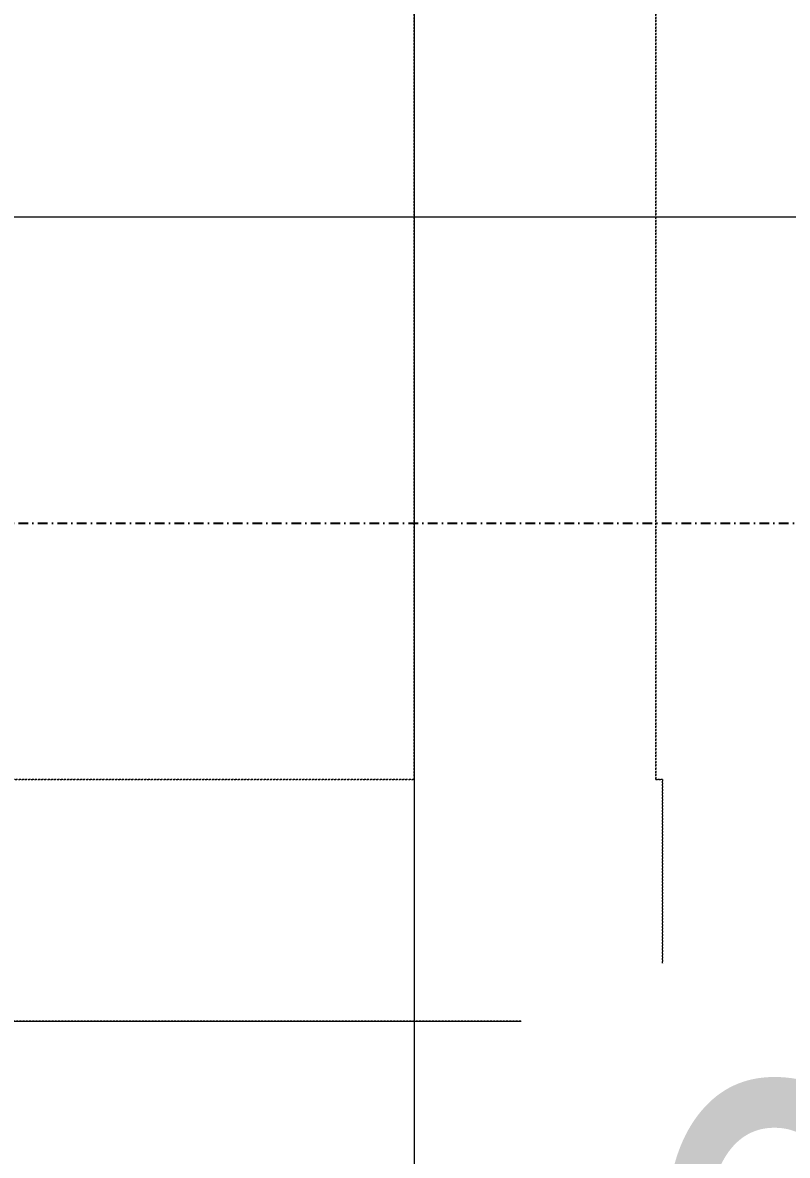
# Model space of a CAD drawing. Header units: millimetres. Extents: x 2179 to 48742, y 3478 to 161002.
# Drawn here: x 38474 to 38949, y 152698 to 153401 of the extents above; entities that cross this region are included whole.
import ezdxf

# ---------------------------------------------------------------- set-up
doc = ezdxf.new("R2010")
doc.units = ezdxf.units.MM
doc.linetypes.add('1_Čerchovaná 6_0mm', pattern=[12, 6, -3, 0, -3])
doc.linetypes.add('3_Čárkovaná 1_0mm', pattern=[2, 1, -1])
doc.layers.add('A-DETL-2', color=7, linetype='Continuous', lineweight=9, true_color=0x804000)
doc.layers.add('S-GRID-1', color=9, linetype='1_Čerchovaná 6_0mm', lineweight=25, true_color=0x808080)
for name, color, linetype, lineweight in [('A-DETL-MBND', 7, '3_Čárkovaná 1_0mm', 9), ('A-FLOR', 7, 'Continuous', 9), ('G-ANNO-DIMS-1', 7, 'Continuous', 25)]:
    doc.layers.add(name, color=color, linetype=linetype, lineweight=lineweight)
doc.styles.add('Arial_1', font='arial.ttf', dxfattribs={"width": 0.7, "height": 300})

msp = doc.modelspace()

# ---------------------------------------------------------------- linework, layer by layer
at = {"layer": 'A-DETL-2'}
msp.add_line((39397.28, 153280.39), (35077.28, 153280.39), dxfattribs=at)
at = {"layer": 'A-DETL-MBND'}
for p, q in [((38867.28, 154026.78), (38867.28, 152931.37)), ((38867.28, 152931.37), (38867.28, 154026.78)), ((38717.28, 153876.78), (38717.28, 152931.37)), ((38717.28, 152931.37), (38717.28, 153876.78)), ((38717.28, 152931.37), (38189.78, 152931.37)), ((38189.78, 152931.37), (38717.28, 152931.37)), ((38871.53, 152931.37), (38867.28, 152931.37)), ((38867.28, 152931.37), (38871.53, 152931.37)), ((38871.53, 152931.37), (38871.53, 152781.37)), ((38871.53, 152781.37), (38871.53, 152931.37)), ((38871.53, 152781.37), (38189.78, 152781.37)), ((38189.78, 152781.37), (38871.53, 152781.37))]:
    msp.add_line(p, q, dxfattribs=at)
at = {"layer": 'A-FLOR'}
for p, q in [((38717.28, 153876.78), (38717.28, 124914.39)), ((38233.09, 152781.37), (38933.09, 152781.37)), ((38933.09, 152781.37), (38933.09, 150781.37))]:
    msp.add_line(p, q, dxfattribs=at)
at = {"layer": 'S-GRID-1'}
msp.add_line((15251.91, 153090.39), (41989.24, 153090.39), dxfattribs=at)

# ---------------------------------------------------------------- next in the draw order: texts
at = {"layer": 'G-ANNO-DIMS-1', "insert": (38858.93, 152742.22), "char_height": 300, "width": 819.0301, "attachment_point": 1, "line_spacing_factor": 0.941778, "style": 'Arial_1', "bg_fill": 3, "box_fill_scale": 1.25, "bg_fill_color": 256, "bg_fill_true_color": 13158600, "bg_fill_transparency": 0}
msp.add_mtext('2.00°', dxfattribs=at)

doc.saveas('drawing.dxf')
